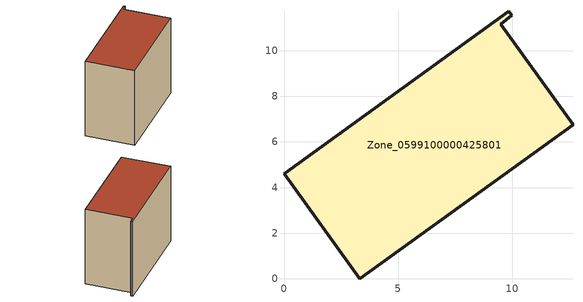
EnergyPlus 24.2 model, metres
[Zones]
Zone_0599100000425801
 floor ground (C_G): 0,4.61 9.85,11.72 9.97,11.55 9.49,11.14 12.66,6.75 3.33,0 z0
 wall outside (C_F): 9.49,11.14 9.97,11.55 9.85,11.72 0,4.61 3.33,0 12.66,6.75 9.49,11.14 z0:9.39
 roof outside (C_R): 3.33,0 12.66,6.75 9.49,11.14 9.97,11.55 9.85,11.72 0,4.61 z9.39
[BUILDING]
Pand.0599100000425801: North Axis=0; Terrain=City; Loads Convergence Tolerance Value=0.04; Temperature Convergence Tolerance Value=0.4; Solar Distribution=FullExterior; Maximum Number of Warmup Days=25; Minimum Number of Warmup Days=1
[Site:Location]
Rotterdam.The.Hague.AP_ZH_NLD Design_Conditions: Latitude=51.96; Longitude=4.45; Time Zone=1; Elevation=-4.5
[SITE:GROUNDTEMPERATURE:BUILDINGSURFACE]
18, 18, 18, 18, 18, 18, 18, 18, 18, 18, 18, 18
[MATERIAL] Thermal Absorptance=0.9; Solar Absorptance=0.7; Visible Absorptance=0.7
Name | Roughness | Thickness | Conductivity | Density | Specific Heat
G.TI.2006-2014 | MediumSmooth | 0.15 | 0.06 | 540 | 1210
F.TI.2006-2014 | Rough | 0.3 | 0.12 | 1920 | 840
R.TI.2006-2014 | MediumRough | 0.2 | 0.08 | 1500 | 1000
[CONSTRUCTION]
C_G: G.TI.2006-2014
C_F: F.TI.2006-2014
C_R: R.TI.2006-2014
[ZONE]
Zone_0599100000425801: Type=1; Multiplier=1; Ceiling Height=Autocalculate; Volume=Autocalculate; Floor Area=autocalculate; Part of Total Floor Area=Yes
[ZONEINFILTRATION:DESIGNFLOWRATE]
Infil_Zone_0599100000425801: Zone or ZoneList or Space or SpaceList=Zone_0599100000425801; Schedule=AlwaysOn; Design Flow Rate Calculation Method=Flow/Area; Flow Rate per Floor Area=0.0015; Constant Term Coefficient=1; Temperature Term Coefficient=0; Velocity Term Coefficient=0; Velocity Squared Term Coefficient=0
[HVACTEMPLATE:ZONE:IDEALLOADSAIRSYSTEM]
Zone_0599100000425801: Maximum Heating Supply Air Temperature=50; Minimum Cooling Supply Air Temperature=13; Maximum Heating Supply Air Humidity Ratio=0.0156; Minimum Cooling Supply Air Humidity Ratio=0.0077; Heating Limit=NoLimit; Cooling Limit=NoLimit; Dehumidification Control Type=ConstantSensibleHeatRatio; Cooling Sensible Heat Ratio=0.7; Dehumidification Setpoint=60; Humidification Control Type=None; Humidification Setpoint=30; Outdoor Air Method=None; Outdoor Air Flow Rate per Person=0.00944; Outdoor Air Flow Rate per Zone Floor Area=0; Outdoor Air Flow Rate per Zone=0; Demand Controlled Ventilation Type=None; Outdoor Air Economizer Type=NoEconomizer; Heat Recovery Type=None; Sensible Heat Recovery Effectiveness=0.7; Latent Heat Recovery Effectiveness=0.65
[ZONECONTROL:THERMOSTAT]
ThermostatControl_Zone_0599100000425801: Zone or ZoneList=Zone_0599100000425801; Control Type Schedule=DualSetpointControlType; Control 1=Thermostat_Zone_0599100000425801; Temperature Difference Between Cutout And Setpoint=0
[THERMOSTATSETPOINT:DUALSETPOINT]
Thermostat_Zone_0599100000425801: Heating Setpoint Temperature Schedule=HeatingSetpoint_Zone_0599100000425801; Cooling Setpoint Temperature Schedule=CoolingSetpoint_Zone_0599100000425801
[SCHEDULE:COMPACT]
HeatingSetpoint_Zone_0599100000425801: Through: 12/31, For: AllDays, Until: 24:00, 21
CoolingSetpoint_Zone_0599100000425801: Through: 12/31, For: AllDays, Until: 24:00, 24
DualSetpointControlType: Through: 12/31, For: AllDays, Until: 24:00, 4
AlwaysOn: Through: 12/31, For: AllDays, Until: 24:00, 1
